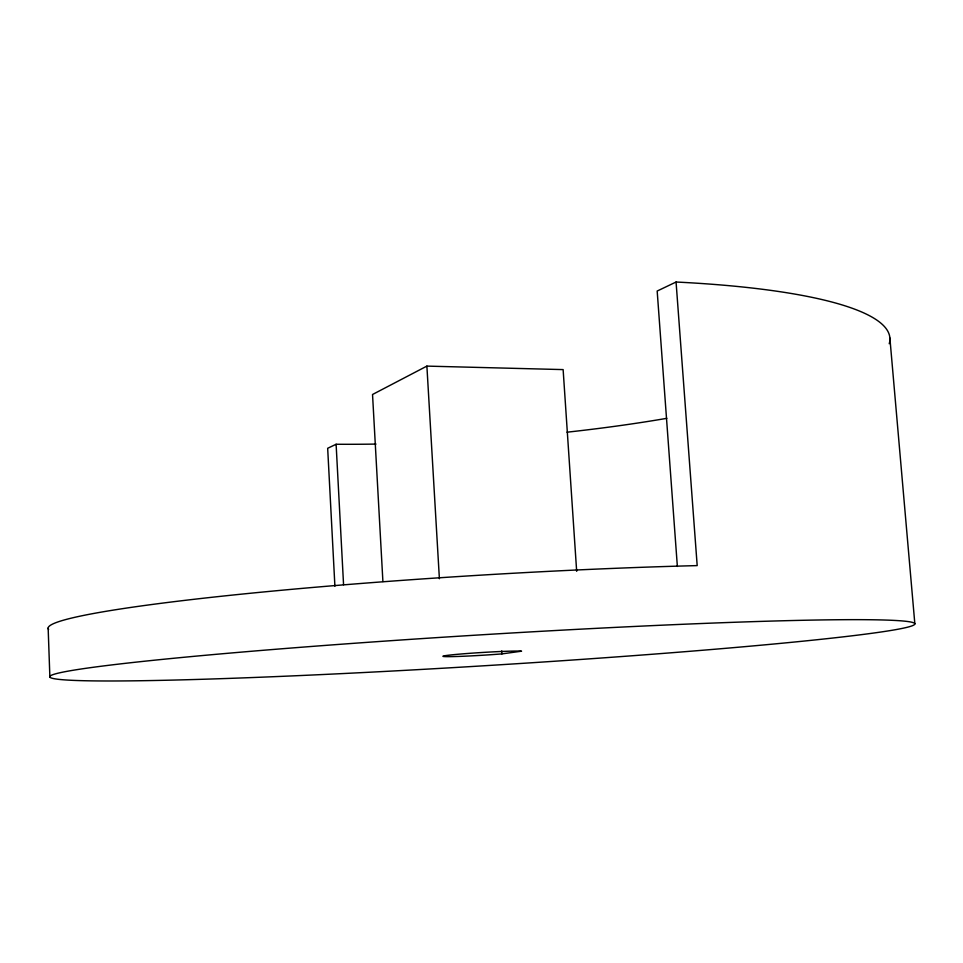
<?xml version="1.0" encoding="UTF-8"?>
<svg xmlns="http://www.w3.org/2000/svg" width="963" height="963" viewBox="0 0 963 963"><rect width="100%" height="100%" fill="white"/><g stroke="black" fill="none" stroke-linecap="round" stroke-linejoin="round"><path stroke-width="1.44" d="M576.668 571.324L563.126 369.599L426.886 366.109L372.537 394.493L382.901 581.532M376.003 444.075A393.373 73.778 -3.5 0 1 340.998 444.28L336.111 444.256L327.673 448.289L334.907 586.238M677.362 566.437L657.175 291.043L676.062 282.027L679.011 282.171A425.839 80.17 -3.5 0 1 889.222 343.731M501.928 653.889L521.573 651.193A39.88 1.396 -3.5 0 0 470.678 653.251A39.88 1.396 -3.5 0 0 445.989 656.634A39.88 1.396 -3.5 0 0 501.928 653.889L501.747 650.892M889.872 337.977L914.85 623.88A433.314 15.528 -3.5 0 1 266.39 676.989A433.314 15.528 -3.5 0 1 265.812 650.073A433.314 15.528 -3.5 0 1 914.85 623.88M676.062 282.027L697.188 565.606L692.168 565.738A432.05 26.615 -3.5 0 0 253.413 592.955A432.05 26.615 -3.5 0 0 48.644 629.429M426.886 366.109L439.393 578.751M336.111 444.256L343.562 584.722M48.15 628.032L49.871 676.917M666.853 418.327A393.373 73.778 -3.5 0 1 567.002 432.194"/></g></svg>
